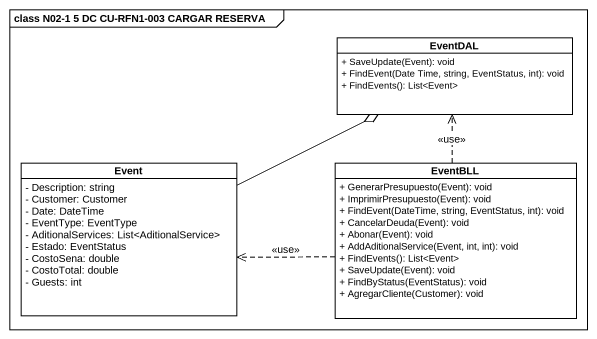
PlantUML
@startuml
mainframe class N02-1 5 DC CU-RFN1-003 CARGAR RESERVA
hide circle
hide empty members
skinparam classAttributeIconSize 0
class EventDAL {
  + SaveUpdate(Event): void
  + FindEvent(Date Time, string, EventStatus, int): void
  + FindEvents(): List<Event>
}
class Event {
  - Description: string
  - Customer: Customer
  - Date: DateTime
  - EventType: EventType
  - AditionalServices: List<AditionalService>
  - Estado: EventStatus
  - CostoSena: double
  - CostoTotal: double
  - Guests: int
}
class EventBLL {
  + GenerarPresupuesto(Event): void
  + ImprimirPresupuesto(Event): void
  + FindEvent(DateTime, string, EventStatus, int): void
  + CancelarDeuda(Event): void
  + Abonar(Event): void
  + AddAditionalService(Event, int, int): void
  + FindEvents(): List<Event>
  + SaveUpdate(Event): void
  + FindByStatus(EventStatus): void
  + AgregarCliente(Customer): void
}
Event -right-o EventDAL
EventBLL .up.> EventDAL : <<use>>
EventBLL .left.> Event : <<use>>
@enduml
